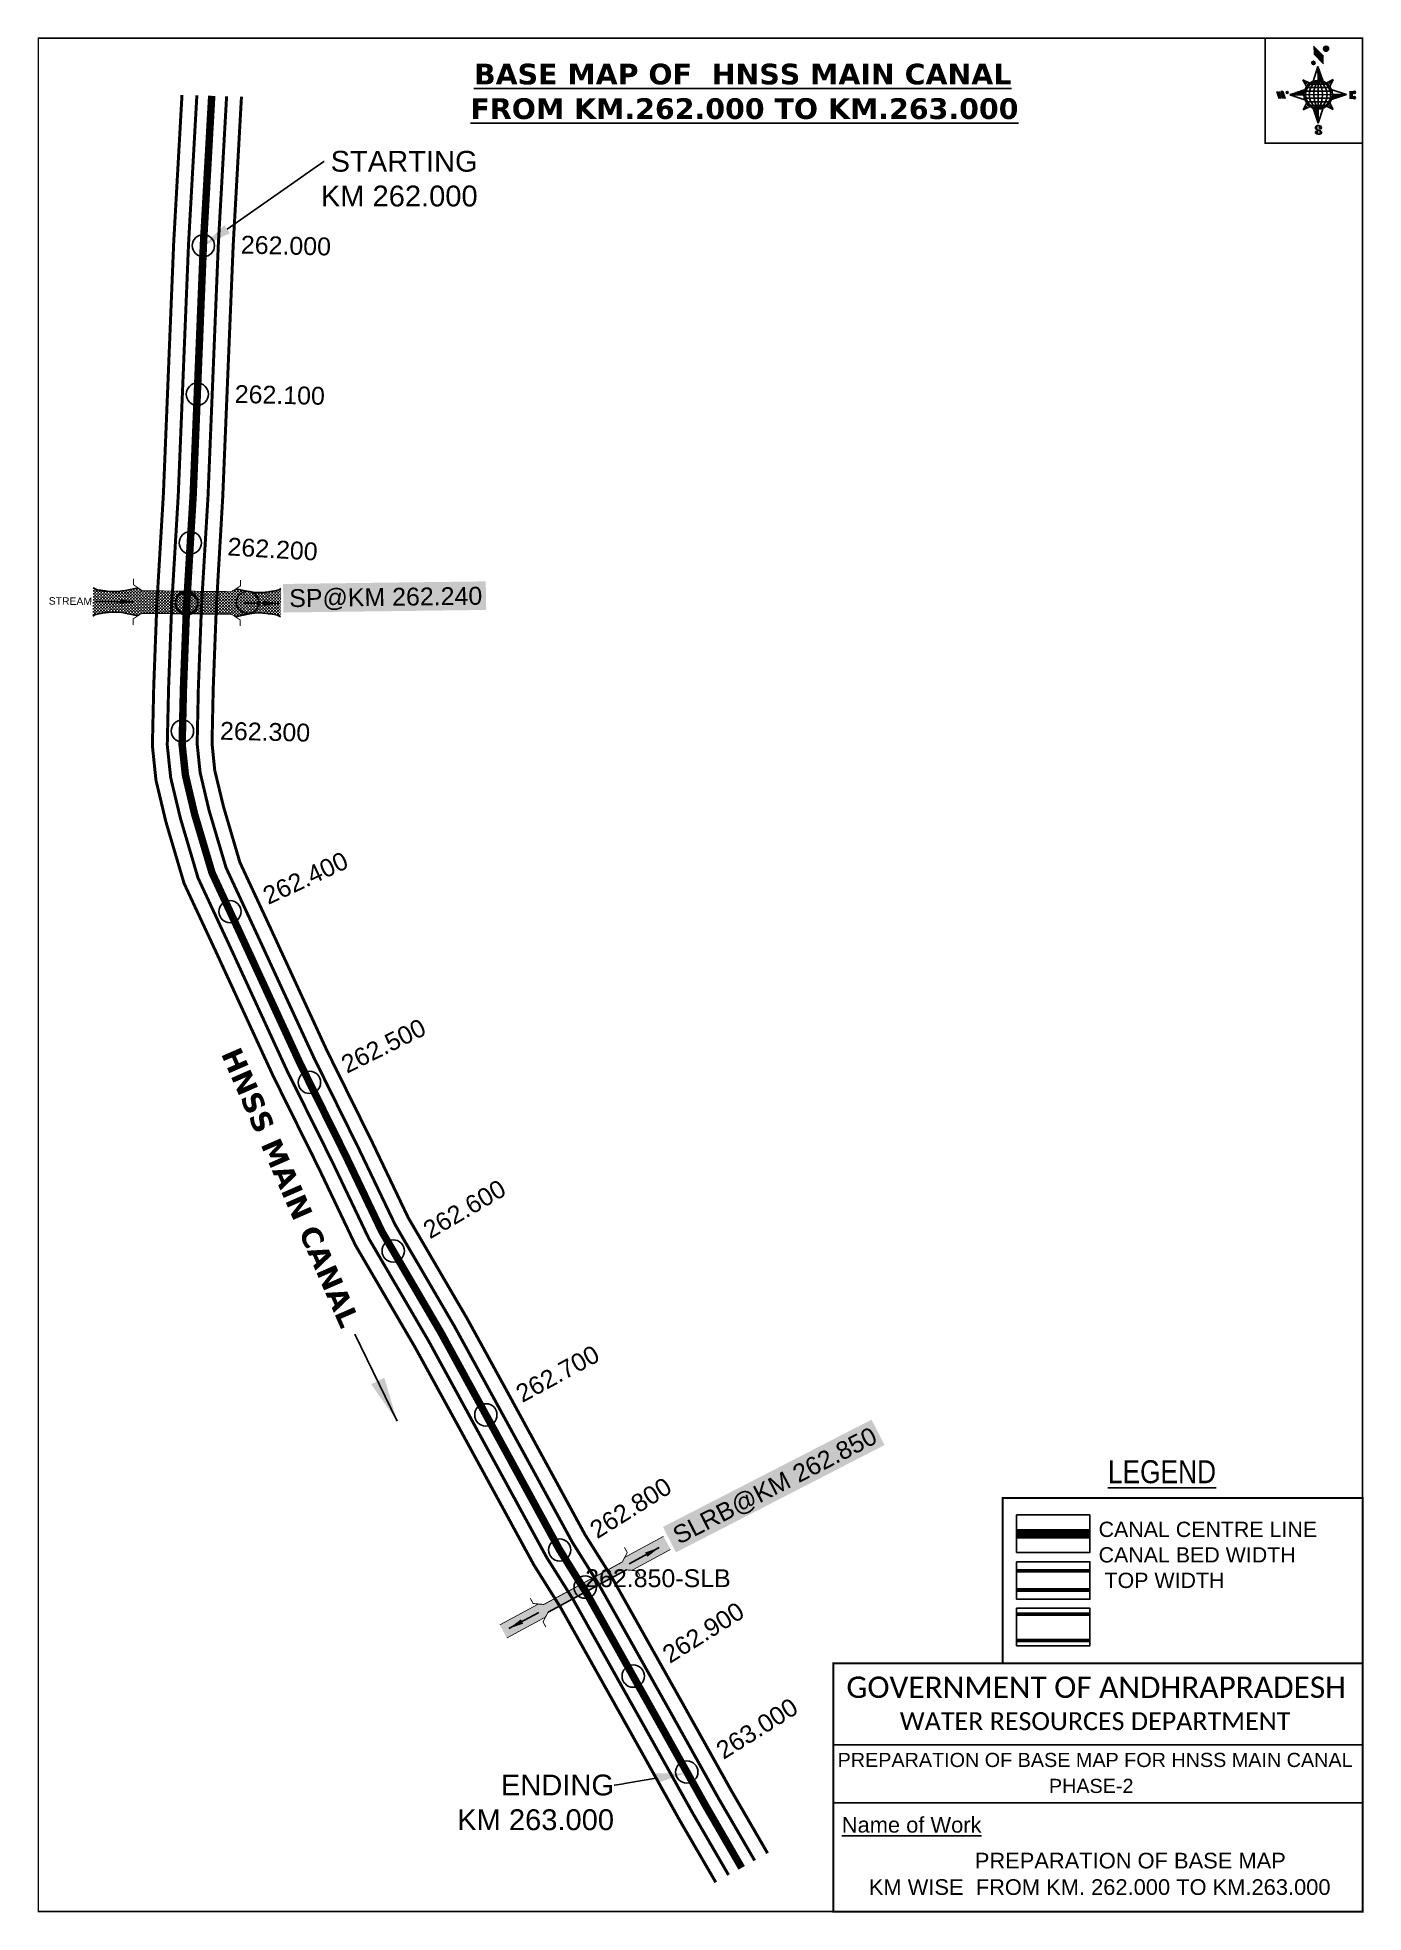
# Model space of a CAD drawing. Header units: inches. Extents: x 760234 to 761125, y 1605553 to 1606814.
import ezdxf
from ezdxf import colors
from ezdxf.entities.mleader import LeaderData, LeaderLine
from ezdxf.enums import TextEntityAlignment as Align
from ezdxf.math import Vec2, Vec3

# ---------------------------------------------------------------- set-up
doc = ezdxf.new("R2010")
doc.units = ezdxf.units.IN
doc.header["$LTSCALE"] = 15
doc.header["$MEASUREMENT"] = 0
doc.header["$PDMODE"] = 32
doc.header["$PDSIZE"] = 15
doc.linetypes.add('ACAD_ISO02W100', pattern=[15, 12, -3])
doc.linetypes.add('HIDDEN2', pattern=[0.1875, 0.125, -0.0625])
for name, color, linetype in [('AQUADUCT', 1, 'Continuous'), ('bord', 1, 'Continuous'), ('CANAL1', 7, 'Continuous'), ('CSMark', 72, 'Continuous'), ('DCBMS', 232, 'Continuous'), ('PAGE', 7, 'Continuous'), ('STRUCTURE', 5, 'Continuous'), ('TEXT', 6, 'Continuous')]:
    doc.layers.add(name, color=color, linetype=linetype)
doc.styles.add('ARIALN', font='ARIALN.TTF')
doc.styles.get("Standard").update_dxf_attribs({"font": 'arial.ttf'})
doc.dimstyles.get("Standard").update_dxf_attribs({"dimtxt": 20, "dimasz": 0.18, "dimexe": 0.18, "dimexo": 0.0625, "dimgap": 0.09, "dimtad": 0, "dimtih": 1, "dimtoh": 1, "dimdec": 4, "dimzin": 0, "dimdsep": 46, "dimtxsty": 'Standard', "dimcen": 0.09, "dimadec": 0, "dimazin": 0, "dimtfac": 1, "dimtdec": 4, "dimtofl": 0, "dimtmove": 0, "dimatfit": 3, "dimfxl": 1, "dimtolj": 1, "dimtzin": 0, "dimarcsym": 0})
pattern_1 = [(267.297113149, (-8720374.938, 50637915.138), (10.5367255337, -0.497431438), [])]
pattern_2 = [(357.297113149, (-8720374.938, 50637915.138), (0.497431438, 10.5367255337), [])]

# ---------------------------------------------------------------- blocks, each defined once
blk = doc.blocks.new('*X26')
at = {"color": 0, "linetype": 'Continuous'}
for p, q in [((6321.6, 240.5), (6322.3, 241.2)), ((6321.6, 240.3), (6322.3, 241)), ((6321.6, 240.1), (6322.3, 240.8)), ((6321.6, 239.9), (6322.4, 240.7)), ((6321.6, 239.8), (6322.4, 240.6)), ((6321.6, 239.6), (6322.5, 240.5)), ((6321.6, 239.4), (6322.5, 240.3)), ((6321.6, 239.2), (6322.6, 240.2)), ((6321.7, 239.1), (6322.6, 240.1)), ((6321.8, 240.8), (6322.4, 241.4)), ((6321.8, 239), (6322.7, 240)), ((6321.8, 239), (6322.8, 239.9)), ((6321.9, 238.9), (6322.9, 239.8)), ((6322, 238.8), (6323, 239.7)), ((6322.1, 241.3), (6322.4, 241.6)), ((6322.1, 238.7), (6323.1, 239.6)), ((6322.2, 238.6), (6323.1, 239.6)), ((6322.3, 238.5), (6323.2, 239.5)), ((6322.4, 238.5), (6323.3, 239.4)), ((6322.5, 238.4), (6323.4, 239.3)), ((6322.7, 238.4), (6323.6, 239.3)), ((6322.8, 238.3), (6323.7, 239.2)), ((6322.9, 238.3), (6323.8, 239.1)), ((6323.1, 238.2), (6323.9, 239.1)), ((6323.2, 238.2), (6324, 239)), ((6323.3, 238.2), (6324.2, 239)), ((6323.5, 238.1), (6324.3, 238.9)), ((6323.7, 238.1), (6324.4, 238.9)), ((6323.8, 238.1), (6324.6, 238.8)), ((6324.1, 238.2), (6324.7, 238.8)), ((6324.3, 238.3), (6324.9, 238.8)), ((6324.6, 238.3), (6325.1, 238.8)), ((6324.8, 238.4), (6325.2, 238.8)), ((6325.1, 238.5), (6325.4, 238.8)), ((6325.4, 238.6), (6325.6, 238.8))]:
    blk.add_line(p, q, dxfattribs=at)
blk = doc.blocks.new('*X25')
at = {"color": 0, "linetype": 'Continuous'}
for p, q in [((6324.4, 240.3), (6324.5, 240.4)), ((6324.6, 240.3), (6324.8, 240.5)), ((6324.7, 240.2), (6325, 240.5)), ((6324.8, 240.2), (6325.2, 240.6)), ((6325, 240.1), (6325.5, 240.6)), ((6325.1, 240.1), (6325.6, 240.6)), ((6325.2, 240), (6325.8, 240.6)), ((6325.3, 240), (6326, 240.6)), ((6325.4, 239.9), (6326.1, 240.6)), ((6325.5, 239.8), (6326.2, 240.5)), ((6325.6, 239.8), (6326.3, 240.5)), ((6325.7, 239.7), (6326.5, 240.4)), ((6325.9, 239.6), (6326.6, 240.3)), ((6326, 239.5), (6326.7, 240.3)), ((6326, 239.4), (6326.8, 240.2)), ((6326.1, 239.3), (6327, 240.2)), ((6326.2, 239.3), (6327.1, 240.1)), ((6326.3, 239.2), (6327.1, 240)), ((6326.4, 239.1), (6327.2, 239.9)), ((6326.5, 239), (6327.3, 239.8)), ((6326.5, 238.9), (6327.4, 239.7)), ((6326.6, 238.8), (6327.5, 239.6)), ((6326.7, 238.7), (6327.5, 239.5)), ((6326.8, 238.6), (6327.6, 239.4)), ((6326.8, 238.5), (6327.7, 239.3)), ((6326.8, 236.5), (6327.4, 237)), ((6326.9, 238.3), (6327.8, 239.2)), ((6326.9, 238.2), (6327.9, 239.1)), ((6326.9, 236.8), (6327.6, 237.4)), ((6327, 238.1), (6327.8, 239)), ((6327, 237.9), (6327.8, 238.8)), ((6327, 237.8), (6327.8, 238.6)), ((6327, 237.6), (6327.8, 238.4)), ((6327, 237.4), (6327.8, 238.2)), ((6327, 237.3), (6327.8, 238)), ((6327, 237.1), (6327.8, 237.9))]:
    blk.add_line(p, q, dxfattribs=at)
blk = doc.blocks.new('H')
at = {"layer": 'bord', "extrusion": (0.000427885, 0.004792, 0.999988)}
h = blk.add_hatch(dxfattribs=at)
h.set_pattern_fill('LINE', color=8, scale=84.387686, angle=-2.7029, style=0)
h.set_pattern_definition(pattern_2)
h.paths.add_polyline_path([(-492, 786, -0.090992), (-448, 775), (-486, 912)])
h = blk.add_hatch(dxfattribs=at)
h.set_pattern_fill('LINE', color=8, scale=84.387686, angle=-92.7029, style=0)
h.set_pattern_definition(pattern_1)
h.paths.add_polyline_path([(-625, 665, -0.090992), (-615, 710), (-751, 671)])
h = blk.add_hatch(dxfattribs=at)
h.set_pattern_fill('LINE', color=8, scale=84.387686, angle=-2.7029, style=0)
h.set_pattern_definition(pattern_2)
h.paths.add_polyline_path([(-504, 533, -0.090992), (-549, 543), (-510, 406)])
h = blk.add_hatch(dxfattribs=at)
h.set_pattern_fill('LINE', color=8, scale=84.387686, angle=-92.7029, style=0)
h.set_pattern_definition(pattern_1)
h.paths.add_polyline_path([(-246, 647), (-372, 653, -0.090992), (-382, 609)])
for p, q in [((-519, 1020, -1217), (-435, 927, -1216)), ((-516, 1087, -1217), (-432, 994, -1217)), ((-538, 774, -1216), (-487, 906, -1216)), ((-487, 906, -1216), (-493, 780, -1216)), ((-487, 906, -1216), (-448, 769, -1216)), ((-865, 701, -1215), (-847, 638, -1215)), ((-847, 700, -1215), (-829, 637, -1215)), ((-829, 699, -1215), (-811, 636, -1215)), ((-829, 699, -1215), (-811, 698, -1215)), ((-811, 698, -1215), (-794, 635, -1215)), ((-752, 665, -1215), (-615, 704, -1215)), ((-627, 794, -1216), (-567, 760, -1216)), ((-627, 794, -1216), (-584, 747, -1215)), ((-599, 731, -1215), (-627, 794, -1216)), ((-421, 753, -1216), (-359, 781, -1216)), ((-359, 781, -1216), (-405, 739, -1216)), ((-359, 781, -1216), (-392, 721, -1215)), ((-379, 693, -1215), (-246, 641, -1215)), ((-213, 669, -1215), (-217, 601, -1215)), ((-752, 665, -1215), (-625, 659, -1215)), ((-619, 614, -1215), (-752, 665, -1215)), ((-639, 526, -1214), (-606, 585, -1215)), ((-639, 526, -1214), (-593, 568, -1215)), ((-577, 553, -1215), (-639, 526, -1214)), ((-511, 400, -1214), (-549, 537, -1214)), ((-460, 533, -1215), (-511, 400, -1214)), ((-505, 527, -1214), (-511, 400, -1214)), ((-371, 513, -1214), (-431, 546, -1215)), ((-371, 513, -1214), (-414, 560, -1215)), ((-399, 576, -1215), (-371, 513, -1214)), ((-246, 641, -1215), (-383, 603, -1215)), ((-373, 647, -1215), (-246, 641, -1215)), ((-197, 600, -1215), (-194, 668, -1215))]:
    blk.add_line(p, q, dxfattribs=at)
at = {"layer": 'bord', "color": 8, "linetype": 'ByBlock', "extrusion": (0.000427885, 0.004792, 0.999988)}
for p, q in [((-375, 679, -1215), (-620, 691, -1215)), ((-386, 711, -1215), (-605, 722, -1215)), ((-411, 744, -1216), (-578, 752, -1216)), ((-493, 780, -1216), (-505, 527, -1214)), ((-373, 647, -1215), (-625, 659, -1215)), ((-378, 616, -1215), (-623, 628, -1215)), ((-392, 585, -1215), (-611, 595, -1215)), ((-420, 555, -1215), (-587, 562, -1215))]:
    blk.add_line(p, q, dxfattribs=at)
at = {"layer": 'bord', "extrusion": (0.000427885, 0.004792, 0.999988), "elevation": -1212}
for points, const_width in [([(-522, 960), (-516, 1093)], 1.61), ([(-434, 933), (-428, 1066)], 1.61), ([(-870, 707), (-846, 706)], 0.642), ([(-829, 643), (-821, 678)], 0.642), ([(-793, 641), (-782, 694)], 0.642), ([(-223, 676), (-174, 673)], 0.706), ([(-829, 643), (-855, 644)], 0.642), ([(-811, 642), (-784, 641)], 0.642), ([(-177, 605), (-226, 607)], 0.706), ([(-195, 645), (-185, 644)], 0.706)]:
    blk.add_lwpolyline(points, dxfattribs=dict(at, const_width=const_width))
for points, const_width in [([(-414, 1073, 1), (-398, 1058, 1)], 22.3), ([(-530, 950, 1), (-520, 939, 1)], 14.8), ([(-776, 697, 1), (-769, 690, 1)], 8.9), ([(-180, 618, 1), (-173, 611, 1)], 9.79), ([(-178, 667, 1), (-171, 660, 1)], 9.79), ([(-490, 362, 1), (-498, 369, 1)], 11.1), ([(-525, 322, 1), (-533, 329, 1)], 11.1)]:
    blk.add_lwpolyline(points, format="xyb", close=True, dxfattribs=dict(at, const_width=const_width))
for points in [[(-537, 317), (-531, 310), (-520, 307), (-505, 307), (-494, 310), (-486, 318), (-487, 326), (-491, 333), (-494, 336), (-503, 341), (-522, 347), (-530, 352), (-534, 355), (-537, 363), (-537, 373), (-530, 381), (-520, 384), (-504, 384), (-493, 380), (-487, 373)], [(-522, 348), (-526, 354), (-528, 361), (-528, 371), (-526, 375), (-521, 381), (-515, 384)], [(-505, 307), (-499, 312), (-497, 319), (-497, 327), (-501, 335), (-509, 343)]]:
    blk.add_lwpolyline(points, dxfattribs=at)
at = {"layer": 'bord', "extrusion": (0.000427885, 0.004792, 0.999988)}
for centre, radius in [((-406, 1065, -1212), 22.3), ((-525, 944, -1212), 14.8), ((-773, 694, -1212), 8.9), ((-498, 659, -1212), 127), ((-177, 615, -1212), 9.79), ((-174, 663, -1212), 9.79), ((-494, 365, -1212), 11.1), ((-529, 325, -1212), 11.1)]:
    blk.add_circle(centre, radius, dxfattribs=at)
at = {"layer": 'bord', "color": 8, "linetype": 'ByBlock', "extrusion": (0.000427885, 0.004792, 0.999988)}
for centre, radius, start, end in [((-482, 658, -1212), 128, 94.9254, 259.6691), ((-437, 656, -1212), 141, 113.2864, 241.308), ((-316, 651, -1212), 222, 142.5892, 212.0053), ((-560, 662, -1212), 141, 293.2864, 61.308), ((-681, 668, -1212), 222, 322.5892, 32.0053), ((-515, 660, -1212), 128, 274.9254, 79.6691)]:
    blk.add_arc(centre, radius, start, end, dxfattribs=at)
at = {"layer": 'bord', "extrusion": (0.000427885, 0.004792, 0.999988)}
for points in [[(-516, 1093, -1212), (-431, 1000, -1212), (-519, 1026, -1212), (-434, 933, -1212)], [(-864, 707, -1212), (-846, 706, -1212), (-846, 644, -1212), (-829, 643, -1212)], [(-829, 705, -1212), (-811, 704, -1212), (-811, 642, -1212), (-793, 641, -1212)], [(-193, 674, -1212), (-197, 606, -1212), (-213, 675, -1212), (-216, 607, -1212)]]:
    blk.add_solid(points, dxfattribs=at)
at = {"layer": 'bord', "extrusion": (0.000427885, 0.004792, 0.999988), "xscale": 7.977342409717546, "yscale": 7.977342408231451, "zscale": 7.977342408476333, "rotation": 138.0840426661453}
for name, p in [('*X25', (38301, -31929, -1212)), ('*X26', (38314, -31951, -1212))]:
    blk.add_blockref(name, p, dxfattribs=at)
blk = doc.blocks.new('SLB')
at = {"layer": 'STRUCTURE'}
h = blk.add_hatch(dxfattribs=at)
h.set_pattern_fill('DOTS', color=6, scale=20, angle=320.3722, style=0)
h.set_pattern_definition([(320.372247934, (-159.4327, -72.9564), (1.2786241598, 0.5641323054), [0, -1.25])])
h.paths.add_polyline_path([(769699.5, 1706871.1), (769699.5, 1706861.1), (769729.1, 1706861.1), (769732.1, 1706863.1), (769792.1, 1706863.1), (769795.1, 1706861.1), (769824.7, 1706861.1), (769824.7, 1706871.1), (769795.1, 1706871.1), (769792.1, 1706869.1), (769732.1, 1706869.1), (769729.1, 1706871.1)])
at = {"layer": 'STRUCTURE', "color": 6, "linetype": 'ACAD_ISO02W100', "ltscale": 0.5, "const_width": 0.5}
for points in [[(769699.5, 1706871.1), (769729.1, 1706871.1)], [(769795.1, 1706871.1), (769824.7, 1706871.1)], [(769699.5, 1706861.1), (769729.1, 1706861.1)], [(769795.1, 1706861.1), (769824.7, 1706861.1)]]:
    blk.add_lwpolyline(points, dxfattribs=at)
at = {"layer": 'STRUCTURE', "color": 6, "const_width": 0.628}
for points in [[(769726.1, 1706877.1), (769726.1, 1706873.1), (769732.1, 1706869.1), (769792.1, 1706869.1), (769798.1, 1706873.1), (769798.1, 1706877.1)], [(769726.1, 1706855.1), (769726.1, 1706859.1), (769732.1, 1706863.1), (769792.1, 1706863.1), (769798.1, 1706859.1), (769798.1, 1706855.1)]]:
    blk.add_lwpolyline(points, dxfattribs=at)
at = {"layer": 'STRUCTURE', "color": 6}
blk.add_lwpolyline([(769732.1, 1706863.1), (769792.1, 1706863.1)], dxfattribs=at)
blk.add_lwpolyline([(769732.1, 1706863.1), (769792.1, 1706863.1)], dxfattribs=at)
at = {"layer": 'STRUCTURE', "color": 0}
blk.add_circle((769762.1, 1706866.1), 1.24, dxfattribs=at)
for points in [[(769703.8, 1706866), (769726.7, 1706866)], [(769818.6, 1706865.8), (769795.7, 1706865.8)]]:
    blk.add_leader(points, dimstyle='Standard', override={"dimasz": 10, "dimgap": 0.09, "dimtad": 0}, dxfattribs=at)
blk = doc.blocks.new('SP')
at = {"layer": 'STRUCTURE'}
h = blk.add_hatch(dxfattribs=at)
h.set_pattern_fill('DASH', color=256, scale=8, style=0)
edge = h.paths.add_edge_path()
edge.add_spline(control_points=[(769825.7, 1706742.1), (769825.3, 1706741.8), (769823.8, 1706740.8), (769820.9, 1706740.3), (769817, 1706739.7), (769811.4, 1706738.9), (769804, 1706739.7), (769798.4, 1706741), (769795.6, 1706741.6)], knot_values=[0, 0, 0, 0, 1.613557, 5.24513, 8.624976, 13.470124, 22.190216, 30.746377, 30.746377, 30.746377, 30.746377], degree=3, periodic=0)
edge.add_line((769795.6, 1706741.6), (769792.6, 1706739.6))
edge.add_line((769792.6, 1706739.6), (769732.6, 1706739.6))
edge.add_line((769732.6, 1706739.6), (769729.6, 1706741.6))
edge.add_spline(control_points=[(769729.6, 1706741.6), (769726.9, 1706740.9), (769721.3, 1706739.5), (769713.9, 1706738.5), (769708.3, 1706739.1), (769704.4, 1706739.6), (769701.5, 1706740), (769700, 1706741), (769699.5, 1706741.3)], knot_values=[0, 0, 0, 0, 8.556161, 17.276253, 22.121402, 25.501247, 29.13282, 30.746377, 30.746377, 30.746377, 30.746377], degree=3, periodic=0)
edge.add_line((769699.5, 1706741.3), (769699.5, 1706722.1))
edge.add_spline(control_points=[(769699.5, 1706722.1), (769700, 1706722.4), (769701.4, 1706723.4), (769704.3, 1706724), (769708.2, 1706724.5), (769713.8, 1706725.3), (769721.2, 1706724.5), (769726.8, 1706723.3), (769729.6, 1706722.6)], knot_values=[0, 0, 0, 0, 1.613557, 5.24513, 8.624976, 13.470124, 22.190216, 30.746377, 30.746377, 30.746377, 30.746377], degree=3, periodic=0)
edge.add_line((769729.6, 1706722.6), (769732.6, 1706724.6))
edge.add_line((769732.6, 1706724.6), (769792.6, 1706724.6))
edge.add_line((769792.6, 1706724.6), (769795.6, 1706722.6))
edge.add_spline(control_points=[(769795.6, 1706722.6), (769798.4, 1706723.3), (769803.9, 1706724.8), (769811.3, 1706725.8), (769817, 1706725.1), (769820.9, 1706724.7), (769823.8, 1706724.2), (769825.2, 1706723.3), (769825.7, 1706723)], knot_values=[0, 0, 0, 0, 8.556161, 17.276253, 22.121402, 25.501247, 29.13282, 30.746377, 30.746377, 30.746377, 30.746377], degree=3, periodic=0)
edge.add_line((769825.7, 1706723), (769825.7, 1706742.1))
h.paths.add_polyline_path([(769764.2, 1706732.1, -1), (769761.1, 1706732.1, -1)], flags=0)
h.paths.add_polyline_path([(769761.1, 1706732.1, 1), (769764.2, 1706732.1, 1)], flags=16)
at = {"layer": 'STRUCTURE', "const_width": 0.628}
for points in [[(769726.6, 1706747.6), (769726.6, 1706743.6), (769732.6, 1706739.6), (769792.6, 1706739.6), (769798.6, 1706743.6), (769798.6, 1706747.6)], [(769726.6, 1706716.6), (769726.6, 1706720.6), (769732.6, 1706724.6), (769792.6, 1706724.6), (769798.6, 1706720.6), (769798.6, 1706716.6)]]:
    blk.add_lwpolyline(points, dxfattribs=at)
at = {"layer": 'STRUCTURE', "color": 3}
blk.add_lwpolyline([(769732.6, 1706724.6), (769792.6, 1706724.6)], dxfattribs=at)
blk.add_lwpolyline([(769732.6, 1706724.6), (769792.6, 1706724.6)], dxfattribs=at)
at = {"layer": 'STRUCTURE', "color": 0}
blk.add_circle((769762.6, 1706732.1), 1.55, dxfattribs=at)
at = {"layer": 'STRUCTURE'}
for points in [[(769699.5, 1706741.3), (769700.9, 1706740.5), (769704.4, 1706739.6), (769707.8, 1706739.2), (769712.6, 1706738.8), (769721.3, 1706739.7), (769729.6, 1706741.6)], [(769825.7, 1706742.1), (769824.3, 1706741.3), (769820.8, 1706740.3), (769817.5, 1706739.8), (769812.7, 1706739.2), (769804, 1706739.9), (769795.6, 1706741.6)], [(769699.5, 1706722.1), (769700.9, 1706723), (769704.4, 1706724), (769707.7, 1706724.5), (769712.5, 1706725), (769721.2, 1706724.4), (769729.6, 1706722.6)], [(769825.7, 1706723), (769824.3, 1706723.8), (769820.8, 1706724.7), (769817.4, 1706725.1), (769812.6, 1706725.5), (769803.9, 1706724.6), (769795.6, 1706722.6)]]:
    blk.add_spline(points, degree=3, dxfattribs=at)
at = {"layer": 'STRUCTURE', "color": 0}
blk.add_text('STREAM', height=5, dxfattribs=at).set_placement((769684.3, 1706732.1), align=Align.MIDDLE_CENTER)
for points in [[(769727.4, 1706732.1), (769700.8, 1706732.1)], [(769824.4, 1706732.1), (769800.5, 1706732.1)]]:
    blk.add_leader(points, dimstyle='Standard', override={"dimasz": 10, "dimgap": 0.09, "dimtad": 0}, dxfattribs=at)

msp = doc.modelspace()

# ---------------------------------------------------------------- linework, layer by layer
at = {"layer": 'CANAL1', "color": 200, "const_width": 2}
for points in [[(760330.9, 1606775), (760325.3, 1606675.3), (760318.4, 1606506.7), (760314, 1606432.8), (760311.9, 1606377.3), (760311, 1606337.6), (760313.4, 1606314.5), (760320.1, 1606286.4), (760332.3, 1606245.1), (760353.6, 1606199.4), (760392.3, 1606115.4), (760422.9, 1606053.6), (760447.6, 1606001.7), (760487.9, 1605932.7), (760515.9, 1605881.6), (760567.5, 1605786.9), (760585.4, 1605758.4), (760632, 1605675.3), (760665.4, 1605615.5), (760689.2, 1605574.6), (760689.7, 1605573.6)], [(760370.9, 1606773.9), (760365.3, 1606673.4), (760358.3, 1606504.7), (760354, 1606430.8), (760351.9, 1606376.1), (760351.1, 1606339.2), (760352.9, 1606321.2), (760358.8, 1606296.7), (760369.8, 1606259.3), (760389.9, 1606216.1), (760428.4, 1606132.6), (760458.8, 1606071.1), (760483, 1606020.4), (760522.7, 1605952.4), (760551, 1605900.8), (760602, 1605807.1), (760619.8, 1605778.8), (760666.9, 1605694.9), (760700.2, 1605635.3), (760723.9, 1605594.4), (760724.6, 1605593.1)]]:
    msp.add_lwpolyline(points, dxfattribs=at)
at = {"layer": 'CANAL1', "color": 5, "const_width": 2}
for points in [[(760340.9, 1606774.8), (760335.3, 1606674.8), (760328.4, 1606506.2), (760324, 1606432.3), (760321.9, 1606377), (760321, 1606338), (760323.3, 1606316.2), (760329.8, 1606289), (760341.7, 1606248.7), (760362.7, 1606203.6), (760401.3, 1606119.7), (760431.9, 1606058), (760456.5, 1606006.4), (760496.6, 1605937.7), (760524.6, 1605886.4), (760576.1, 1605792), (760594, 1605763.5), (760640.7, 1605680.2), (760674.1, 1605620.4), (760697.8, 1605579.5), (760698.4, 1605578.5)], [(760360.9, 1606774.2), (760355.3, 1606673.9), (760348.4, 1606505.2), (760344, 1606431.3), (760341.9, 1606376.4), (760341.1, 1606338.8), (760343.1, 1606319.6), (760349.1, 1606294.2), (760360.5, 1606255.7), (760380.8, 1606212), (760419.4, 1606128.3), (760449.8, 1606066.7), (760474.2, 1606015.7), (760514, 1605947.5), (760542.2, 1605896), (760593.4, 1605802.1), (760611.2, 1605773.7), (760658.2, 1605690), (760691.5, 1605630.3), (760715.2, 1605589.5), (760715.9, 1605588.2)]]:
    msp.add_lwpolyline(points, dxfattribs=at)
at = {"layer": 'CANAL1', "color": 1, "linetype": 'HIDDEN2', "ltscale": 8, "const_width": 5}
msp.add_lwpolyline([(760350.9, 1606774.5), (760345.3, 1606674.4), (760338.4, 1606505.7), (760336.5, 1606474), (760334, 1606431.8), (760331.9, 1606376.7), (760331, 1606338.4), (760333.2, 1606317.9), (760339.4, 1606291.6), (760351.1, 1606252.2), (760371.7, 1606207.8), (760410.3, 1606124), (760440.8, 1606062.4), (760465.3, 1606011), (760505.3, 1605942.6), (760533.4, 1605891.2), (760584.8, 1605797), (760597.7, 1605776.3), (760602.6, 1605768.6), (760649.4, 1605685.1), (760682.8, 1605625.4), (760706.5, 1605584.5), (760707.2, 1605583.3)], dxfattribs=at)
at = {"layer": 'CANAL1', "color": 1, "linetype": 'HIDDEN2', "ltscale": 100, "const_width": 6.43, "elevation": -0.4}
msp.add_lwpolyline([(760941.4, 1605807.9), (760892.1, 1605807.9)], dxfattribs=at)
at = {"layer": 'CANAL1', "color": 5, "const_width": 2.57, "elevation": -0.4}
for points in [[(760941.4, 1605783), (760892.1, 1605783)], [(760941.4, 1605770.1), (760892.1, 1605770.1)]]:
    msp.add_lwpolyline(points, dxfattribs=at)
at = {"layer": 'CANAL1', "color": 200, "const_width": 2.57, "elevation": -0.4}
for points in [[(760941.4, 1605753.8), (760892.1, 1605753.8)], [(760941.4, 1605736.1), (760892.1, 1605736.1)]]:
    msp.add_lwpolyline(points, dxfattribs=at)
at = {"layer": 'CSMark', "color": 3}
for p in [(760345.3, 1606673.8), (760341.2, 1606573.9), (760336.5, 1606474), (760334.1, 1606434.1), (760331.2, 1606347.5), (760363.2, 1606226.1), (760416.6, 1606111.3), (760472.9, 1605998), (760535.2, 1605887.8), (760584.8, 1605797), (760634.3, 1605712.2), (760670.3, 1605647.7)]:
    msp.add_point(p, dxfattribs=at)
at = {"layer": 'CSMark', "color": 2}
for p in [(760334, 1606433), (760602, 1605772)]:
    msp.add_point(p, dxfattribs=at)
at = {"layer": 'CSMark'}
msp.add_point((760375, 1606434), dxfattribs=at)
at = {"layer": 'PAGE', "const_width": 1.07}
msp.add_lwpolyline([(761124.7, 1605553.9), (761124.7, 1606813.2), (760234.3, 1606813.2), (760234.3, 1605553.9), (761124.7, 1605553.9)], dxfattribs=at)
at = {"layer": 'PAGE'}
for points, const_width in [([(761124.7, 1606813.2), (761059.2, 1606813.2), (761059.2, 1606742.7), (761124.7, 1606742.7)], 1.07), ([(760882.7, 1605831.9), (761124.7, 1605831.9), (761124.7, 1605720.7), (760882.7, 1605720.7)], 1.29), ([(760768.8, 1605720.7), (761124.7, 1605720.7), (761124.7, 1605553.9), (760768.8, 1605553.9)], 1.29)]:
    msp.add_lwpolyline(points, close=True, dxfattribs=dict(at, const_width=const_width))
at = {"layer": 'PAGE', "elevation": -0.4}
for points in [[(760892.1, 1605820.5), (760941.4, 1605820.5), (760941.4, 1605795.3), (760892.1, 1605795.3)], [(760892.1, 1605789.1), (760941.4, 1605789.1), (760941.4, 1605763.9), (760892.1, 1605763.9)], [(760892.1, 1605757.8), (760941.4, 1605757.8), (760941.4, 1605732.6), (760892.1, 1605732.6)]]:
    msp.add_lwpolyline(points, close=True, dxfattribs=at)
at = {"layer": 'PAGE'}
for points in [[(760768.8, 1605666.1), (761124.7, 1605666.1)], [(760768.8, 1605627.1), (761124.7, 1605627.1)]]:
    msp.add_lwpolyline(points, dxfattribs=at)

# ---------------------------------------------------------------- block references
at = {"layer": 'AQUADUCT', "color": 1, "xscale": 0.0753762150810596, "yscale": 0.07537621511769389, "zscale": 0.07537621507441539, "rotation": 3.078330607406166}
msp.add_blockref('H', (761135, 1606728.1, 91.5), dxfattribs=at)
at = {"layer": 'STRUCTURE', "color": 0}
for name, p, rotation in [('SP', (-27722.8, -91928.5), 359.3843463441482), ('SLB', (895609.7, -261766.1), 28.40923515121544)]:
    msp.add_blockref(name, p, dxfattribs=dict(at, rotation=rotation))

# ---------------------------------------------------------------- texts
at = {"layer": 'CANAL1', "insert": (760369.4, 1606137.1), "char_height": 14, "width": 205.129, "attachment_point": 1, "rotation": 293.5881}
msp.add_mtext('\\pi0.96322;{\\fVerdana|b1|i0|c0|p34;HNSS MAIN CANAL}', dxfattribs=at)
at = {"layer": 'CSMark', "color": 1}
for s, rotation, p in [('262.000', 358.7273, (760370.5, 1606674.5)), ('262.100', 358.7273, (760366.4, 1606574.1)), ('262.300', 358.7273, (760356.5, 1606347.7)), ('262.400', 24.9145, (760386.4, 1606236)), ('262.500', 26.3373, (760439.2, 1606122.5)), ('262.600', 30.2852, (760494.6, 1606010.9)), ('262.700', 28.6031, (760556.8, 1605901)), ('262.900', 32.1295, (760655.7, 1605725.4)), ('263.000', 32.1295, (760691.8, 1605660.9))]:
    msp.add_text(s, height=12, rotation=rotation, dxfattribs=at).set_placement(p, align=Align.MIDDLE_LEFT)
at = {"layer": 'CSMark', "color": 3}
for s, rotation, p in [('262.200', 356.6144, (760361.6, 1606471.6)), ('262.800', 32.1295, (760606.9, 1605809.2))]:
    msp.add_text(s, height=12, rotation=rotation, dxfattribs=at).set_placement(p, align=Align.MIDDLE_LEFT)
at = {"layer": 'CSMark', "color": 2}
msp.add_text('262.850-SLB', height=12, dxfattribs=at).set_placement((760602, 1605772))
at = {"layer": 'PAGE', "extrusion": (0.000201441, 0.004807, 0.999988), "style": 'ARIALN'}
msp.add_text('%%ULEGEND', height=15.43, rotation=359.9999, dxfattribs=at).set_placement((760989.8, 1605830.3, 7872.3), align=Align.MIDDLE)
at = {"layer": 'PAGE', "extrusion": (0.000201441, 0.004807, 0.999988)}
for s, height, p in [('PREPARATION OF BASE MAP FOR HNSS MAIN CANAL', 9.512, (760771.7, 1605631.8, 7871.3)), ('%%UName of Work', 10.524, (760774.5, 1605587.7, 7869.9))]:
    msp.add_text(s, height=height, rotation=359.9999, dxfattribs=at).set_placement(p)
for s, height, p in [('PHASE-2', 9.51, (760942.2, 1605619.1, 7871.3)), ('PREPARATION OF BASE MAP', 10.524, (760968.5, 1605568.9, 7870)), ('KM WISE  FROM KM. 262.000 TO KM.263.000', 10.524, (760947.9, 1605551.1, 7870))]:
    msp.add_text(s, height=height, rotation=359.9999, dxfattribs=at).set_placement(p, align=Align.MIDDLE_CENTER)
at = {"layer": 'PAGE', "extrusion": (0.000201441, 0.004807, 0.999988), "attachment_point": 1, "text_direction": (1, -1e-06, -0.000201)}
for s, insert, char_height, width in [('CANAL CENTRE LINE CANAL BED WIDTH {\\H2.3717x; }\\P TOP WIDTH{\\H1.9152x; }', (760947.2, 1605816, -0.4), 10.286, 180.996), ('\\pi3.8449;{\\fCalibri|b0|i0|c0|p34;\\H1.3333x;GOVERNMENT OF ANDHRAPRADESH\\P\\pi39.722;\\H0.83998x;WATER RESOURCES DEPARTMENT}', (760773.8, 1605711.9, -1.4), 10.777, 344.232)]:
    msp.add_mtext(s, dxfattribs=dict(at, insert=insert, char_height=char_height, width=width))
at = {"layer": 'STRUCTURE', "color": 5, "char_height": 12, "attachment_point": 1, "bg_fill": 1, "box_fill_scale": 1.3, "bg_fill_color": 7, "bg_fill_true_color": 16777215, "bg_fill_transparency": 4390977}
for s, insert, width, rotation in [('\\pi0.43653;SP@KM 262.240', (760402.5, 1606442.8), 129.1, 0.7316), ('\\pi0.43653;SLRB@KM 262.850', (760659.1, 1605810.9), 150.529, 27.2163)]:
    msp.add_mtext(s, dxfattribs=dict(at, insert=insert, width=width, rotation=rotation))
at = {"layer": 'TEXT', "color": 1, "insert": (760503.9, 1606796.1), "char_height": 13.929, "width": 406.965, "attachment_point": 1}
msp.add_mtext('\\pi23.31;{\\fVerdana|b1|i0|c0|p34;\\LBASE MAP OF  HNSS MAIN CANAL \\P\\pi20.962;FROM KM.262.000 TO KM.263.000}', dxfattribs=at)

# ---------------------------------------------------------------- leaders
at = {"layer": 'CANAL1'}
msp.add_leader([(760475.6, 1605883.6), (760447.2, 1605942.1)], dimstyle='Standard', override={"dimasz": 30, "dimgap": 0.09, "dimtad": 0}, dxfattribs=at)

# ---------------------------------------------------------------- next in the draw order: leaders
at = {"layer": 'DCBMS', "color": 5}
ml = msp.add_multileader_mtext('Standard', dxfattribs=at)
ml.set_content('STARTING  \\PKM 262.000', color=5)
ml.set_leader_properties()
ml.build(insert=Vec2(0, 0))
ml.multileader.update_dxf_attribs({"dogleg_length": 0.36, "arrow_head_size": 20})
ctx = ml.context
ctx.base_point, ctx.char_height, ctx.arrow_head_size, ctx.landing_gap_size, ctx.plane_origin = Vec3(760426.5, 1606730.4), 14, 20, 0.09, Vec3(760570.2, 1606942.7)
ctx.text_align_type = 2
notes = []
notes.append((ctx, [(1, (1, 1, 0), (760426.2, 1606730.4), (1, 0), 0.36, [(0, [(760344.9, 1606673.4)], 0, [])])]))
ctx.mtext.insert, ctx.mtext.width, ctx.mtext.alignment, ctx.mtext.flow_direction = Vec3(760529.7, 1606737.5), 109.049, 3, 5
ctx.mtext.has_bg_fill, ctx.mtext.bg_color, ctx.mtext.bg_scale_factor, ctx.mtext.bg_transparency, ctx.mtext.use_window_bg_color = 1, -1027028792, 1.5, 0, 1
ml = msp.add_multileader_mtext('Standard', dxfattribs=at)
ml.set_content('ENDING \\PKM 263.000', color=5)
ml.set_leader_properties()
ml.build(insert=Vec2(0, 0))
ml.multileader.update_dxf_attribs({"dogleg_length": 0.36, "arrow_head_size": 20})
ctx = ml.context
ctx.base_point, ctx.char_height, ctx.arrow_head_size, ctx.landing_gap_size, ctx.plane_origin = Vec3(760518.2, 1605638.8), 14, 20, 0.09, Vec3(760661.9, 1605851.2)
ctx.text_align_type = 2
notes.append((ctx, [(0, (1, 1, 0), (760621.8, 1605638.8), (-1, 0), 0.36, [(0, [(760669.5, 1605646.9)], 0, [])])]))
ctx.mtext.insert, ctx.mtext.width, ctx.mtext.alignment, ctx.mtext.flow_direction = Vec3(760621.4, 1605646), 109.049, 3, 5
ctx.mtext.has_bg_fill, ctx.mtext.bg_color, ctx.mtext.bg_scale_factor, ctx.mtext.bg_transparency, ctx.mtext.use_window_bg_color = 1, -1027028792, 1.5, 0, 1
for ctx, leaders in notes:
    for number, flags, end, landing, length, lines in leaders:
        leader = LeaderData()
        leader.index, (leader.has_last_leader_line, leader.has_dogleg_vector, leader.attachment_direction) = number, flags
        leader.last_leader_point, leader.dogleg_vector, leader.dogleg_length = Vec3(end), Vec3(landing), length
        for number, points, colour, breaks in lines:
            line = LeaderLine()
            line.index, line.vertices, line.color, line.breaks = number, Vec3.list(points), colors.encode_raw_color(colour), breaks
            leader.lines.append(line)
        ctx.leaders.append(leader)

doc.saveas('drawing.dxf')
